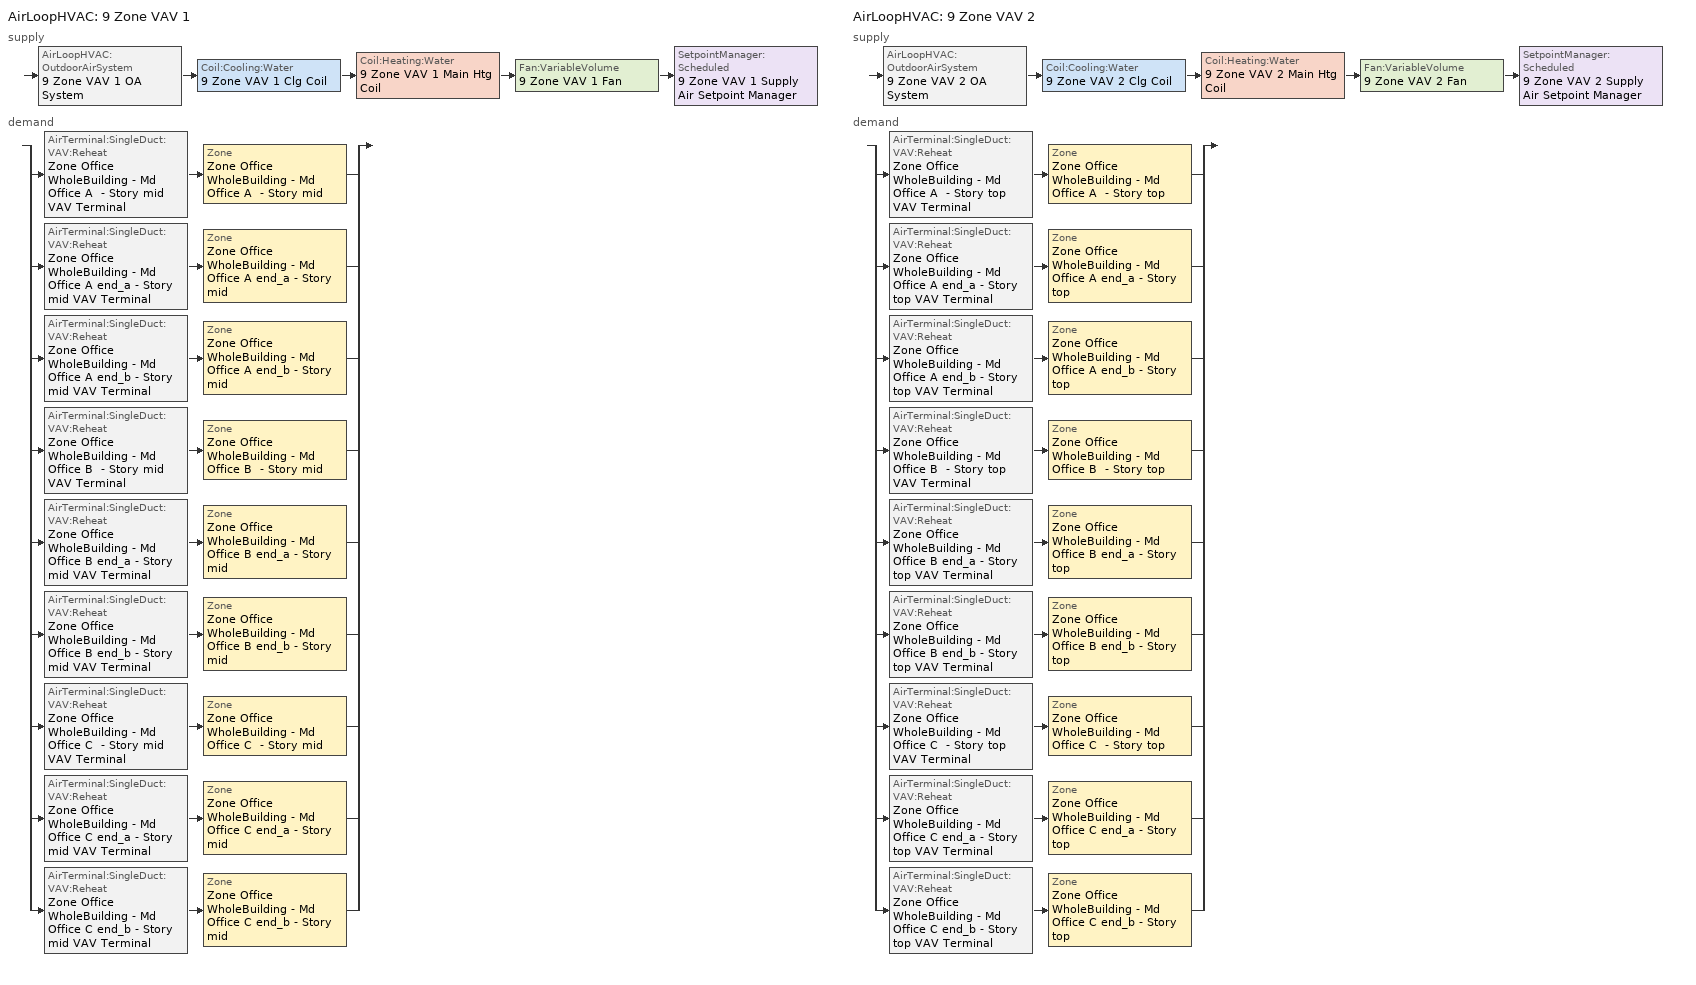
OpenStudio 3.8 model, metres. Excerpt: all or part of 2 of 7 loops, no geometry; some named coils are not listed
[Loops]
AirLoopHVAC '9 Zone VAV 1'
 supply: AirLoopHVAC:OutdoorAirSystem '9 Zone VAV 1 OA System' > Coil:Cooling:Water '9 Zone VAV 1 Clg Coil' > Coil:Heating:Water '9 Zone VAV 1 Main Htg Coil' > Fan:VariableVolume '9 Zone VAV 1 Fan' > SetpointManager:Scheduled '9 Zone VAV 1 Supply Air Setpoint Manager'
 demand: split
  | AirTerminal:SingleDuct:VAV:Reheat 'Zone Office WholeBuilding - Md Office A  - Story mid VAV Terminal' > Zone 'Zone Office WholeBuilding - Md Office A  - Story mid'
  | AirTerminal:SingleDuct:VAV:Reheat 'Zone Office WholeBuilding - Md Office A end_a - Story mid VAV Terminal' > Zone 'Zone Office WholeBuilding - Md Office A end_a - Story mid'
  | AirTerminal:SingleDuct:VAV:Reheat 'Zone Office WholeBuilding - Md Office A end_b - Story mid VAV Terminal' > Zone 'Zone Office WholeBuilding - Md Office A end_b - Story mid'
  | AirTerminal:SingleDuct:VAV:Reheat 'Zone Office WholeBuilding - Md Office B  - Story mid VAV Terminal' > Zone 'Zone Office WholeBuilding - Md Office B  - Story mid'
  | AirTerminal:SingleDuct:VAV:Reheat 'Zone Office WholeBuilding - Md Office B end_a - Story mid VAV Terminal' > Zone 'Zone Office WholeBuilding - Md Office B end_a - Story mid'
  | AirTerminal:SingleDuct:VAV:Reheat 'Zone Office WholeBuilding - Md Office B end_b - Story mid VAV Terminal' > Zone 'Zone Office WholeBuilding - Md Office B end_b - Story mid'
  | AirTerminal:SingleDuct:VAV:Reheat 'Zone Office WholeBuilding - Md Office C  - Story mid VAV Terminal' > Zone 'Zone Office WholeBuilding - Md Office C  - Story mid'
  | AirTerminal:SingleDuct:VAV:Reheat 'Zone Office WholeBuilding - Md Office C end_a - Story mid VAV Terminal' > Zone 'Zone Office WholeBuilding - Md Office C end_a - Story mid'
  | AirTerminal:SingleDuct:VAV:Reheat 'Zone Office WholeBuilding - Md Office C end_b - Story mid VAV Terminal' > Zone 'Zone Office WholeBuilding - Md Office C end_b - Story mid'
AirLoopHVAC '9 Zone VAV 2'
 supply: AirLoopHVAC:OutdoorAirSystem '9 Zone VAV 2 OA System' > Coil:Cooling:Water '9 Zone VAV 2 Clg Coil' > Coil:Heating:Water '9 Zone VAV 2 Main Htg Coil' > Fan:VariableVolume '9 Zone VAV 2 Fan' > SetpointManager:Scheduled '9 Zone VAV 2 Supply Air Setpoint Manager'
 demand: split
  | AirTerminal:SingleDuct:VAV:Reheat 'Zone Office WholeBuilding - Md Office A  - Story top VAV Terminal' > Zone 'Zone Office WholeBuilding - Md Office A  - Story top'
  | AirTerminal:SingleDuct:VAV:Reheat 'Zone Office WholeBuilding - Md Office A end_a - Story top VAV Terminal' > Zone 'Zone Office WholeBuilding - Md Office A end_a - Story top'
  | AirTerminal:SingleDuct:VAV:Reheat 'Zone Office WholeBuilding - Md Office A end_b - Story top VAV Terminal' > Zone 'Zone Office WholeBuilding - Md Office A end_b - Story top'
  | AirTerminal:SingleDuct:VAV:Reheat 'Zone Office WholeBuilding - Md Office B  - Story top VAV Terminal' > Zone 'Zone Office WholeBuilding - Md Office B  - Story top'
  | AirTerminal:SingleDuct:VAV:Reheat 'Zone Office WholeBuilding - Md Office B end_a - Story top VAV Terminal' > Zone 'Zone Office WholeBuilding - Md Office B end_a - Story top'
  | AirTerminal:SingleDuct:VAV:Reheat 'Zone Office WholeBuilding - Md Office B end_b - Story top VAV Terminal' > Zone 'Zone Office WholeBuilding - Md Office B end_b - Story top'
  | AirTerminal:SingleDuct:VAV:Reheat 'Zone Office WholeBuilding - Md Office C  - Story top VAV Terminal' > Zone 'Zone Office WholeBuilding - Md Office C  - Story top'
  | AirTerminal:SingleDuct:VAV:Reheat 'Zone Office WholeBuilding - Md Office C end_a - Story top VAV Terminal' > Zone 'Zone Office WholeBuilding - Md Office C end_a - Story top'
  | AirTerminal:SingleDuct:VAV:Reheat 'Zone Office WholeBuilding - Md Office C end_b - Story top VAV Terminal' > Zone 'Zone Office WholeBuilding - Md Office C end_b - Story top'
[Sizing:Zone] Zone Cooling Design Supply Air Temperature Input Method=SupplyAirTemperature; Zone Cooling Design Supply Air Temperature {C}=12.7778; Zone Cooling Design Supply Air Temperature Difference {deltaC}=11.11; Zone Heating Design Supply Air Temperature Input Method=SupplyAirTemperature; Zone Heating Design Supply Air Temperature {C}=40; Zone Heating Design Supply Air Temperature Difference {deltaC}=11.11; Zone Cooling Design Supply Air Humidity Ratio {kg-H2O/kg-air}=0.0085; Zone Heating Design Supply Air Humidity Ratio {kg-H2O/kg-air}=0.008; Cooling Design Air Flow Method=DesignDayWithLimit; Heating Design Air Flow Method=DesignDay; Account for Dedicated Outdoor Air System=No; Dedicated Outdoor Air System Control Strategy=NeutralSupplyAir; Dedicated Outdoor Air Low Setpoint Temperature for Design {C}=autosize; Dedicated Outdoor Air High Setpoint Temperature for Design {C}=autosize; Zone Load Sizing Method=Sensible Load Only No Latent Load; Zone Latent Cooling Design Supply Air Humidity Ratio Input Method=HumidityRatioDifference; Zone Cooling Design Supply Air Humidity Ratio Difference {kgWater/kgDryAir}=0.005; Zone Latent Heating Design Supply Air Humidity Ratio Input Method=HumidityRatioDifference; Zone Humidification Design Supply Air Humidity Ratio Difference {kgWater/kgDryAir}=0.005
Zone Office WholeBuilding - Md Office A end_a - Story mid; Zone Office WholeBuilding - Md Office B end_a - Story mid; Zone Office WholeBuilding - Md Office C end_a - Story mid; Zone Office WholeBuilding - Md Office A  - Story mid; Zone Office WholeBuilding - Md Office B  - Story mid; Zone Office WholeBuilding - Md Office C  - Story mid; Zone Office WholeBuilding - Md Office A end_b - Story mid; Zone Office WholeBuilding - Md Office B end_b - Story mid; Zone Office WholeBuilding - Md Office C end_b - Story mid; Zone Office WholeBuilding - Md Office A end_a - Story top; Zone Office WholeBuilding - Md Office B end_a - Story top; Zone Office WholeBuilding - Md Office C end_a - Story top; Zone Office WholeBuilding - Md Office A  - Story top; Zone Office WholeBuilding - Md Office B  - Story top; Zone Office WholeBuilding - Md Office C  - Story top; Zone Office WholeBuilding - Md Office A end_b - Story top; Zone Office WholeBuilding - Md Office B end_b - Story top; Zone Office WholeBuilding - Md Office C end_b - Story top
[Zone equipment]
Zone Office WholeBuilding - Md Office A end_a - Story mid: Zone Office WholeBuilding - Md Office A end_a - Story mid VAV Terminal
Zone Office WholeBuilding - Md Office B end_a - Story mid: Zone Office WholeBuilding - Md Office B end_a - Story mid VAV Terminal
Zone Office WholeBuilding - Md Office C end_a - Story mid: Zone Office WholeBuilding - Md Office C end_a - Story mid VAV Terminal
Zone Office WholeBuilding - Md Office A  - Story mid: Zone Office WholeBuilding - Md Office A  - Story mid VAV Terminal
Zone Office WholeBuilding - Md Office B  - Story mid: Zone Office WholeBuilding - Md Office B  - Story mid VAV Terminal
Zone Office WholeBuilding - Md Office C  - Story mid: Zone Office WholeBuilding - Md Office C  - Story mid VAV Terminal
Zone Office WholeBuilding - Md Office A end_b - Story mid: Zone Office WholeBuilding - Md Office A end_b - Story mid VAV Terminal
Zone Office WholeBuilding - Md Office B end_b - Story mid: Zone Office WholeBuilding - Md Office B end_b - Story mid VAV Terminal
Zone Office WholeBuilding - Md Office C end_b - Story mid: Zone Office WholeBuilding - Md Office C end_b - Story mid VAV Terminal
Zone Office WholeBuilding - Md Office A end_a - Story top: Zone Office WholeBuilding - Md Office A end_a - Story top VAV Terminal
Zone Office WholeBuilding - Md Office B end_a - Story top: Zone Office WholeBuilding - Md Office B end_a - Story top VAV Terminal
Zone Office WholeBuilding - Md Office C end_a - Story top: Zone Office WholeBuilding - Md Office C end_a - Story top VAV Terminal
Zone Office WholeBuilding - Md Office A  - Story top: Zone Office WholeBuilding - Md Office A  - Story top VAV Terminal
Zone Office WholeBuilding - Md Office B  - Story top: Zone Office WholeBuilding - Md Office B  - Story top VAV Terminal
Zone Office WholeBuilding - Md Office C  - Story top: Zone Office WholeBuilding - Md Office C  - Story top VAV Terminal
Zone Office WholeBuilding - Md Office A end_b - Story top: Zone Office WholeBuilding - Md Office A end_b - Story top VAV Terminal
Zone Office WholeBuilding - Md Office B end_b - Story top: Zone Office WholeBuilding - Md Office B end_b - Story top VAV Terminal
Zone Office WholeBuilding - Md Office C end_b - Story top: Zone Office WholeBuilding - Md Office C end_b - Story top VAV Terminal
[SetpointManager:Scheduled] Control Variable=Temperature; Schedule=Supply Air Temp - 55.0F
Name | Setpoint Node or NodeList
9 Zone VAV 1 Supply Air Setpoint Manager | 9 Zone VAV 1 Supply Outlet Node
9 Zone VAV 2 Supply Air Setpoint Manager | 9 Zone VAV 2 Supply Outlet Node
[AirLoopHVAC] Design Return Air Flow Fraction of Supply Air Flow=1
Name | Availability Schedule | Design Supply Air Flow Rate {m3/s}
9 Zone VAV 1 | 9 Zone VAV 1_constant_night_fan_schedule | 8.14711
9 Zone VAV 2 | 9 Zone VAV 2_constant_night_fan_schedule | 13.4661
[Sizing:System] Type of Load to Size On=Sensible; Central Heating Maximum System Air Flow Ratio=0.3; Preheat Design Temperature {C}=7.22222; Preheat Design Humidity Ratio {kg-H2O/kg-Air}=0.008; Precool Design Temperature {C}=12.7778; Precool Design Humidity Ratio {kg-H2O/kg-Air}=0.008; Central Cooling Design Supply Air Temperature {C}=12.7778; Central Heating Design Supply Air Temperature {C}=12.7778; Sizing Option=Coincident; 100% Outdoor Air in Cooling=No; 100% Outdoor Air in Heating=No; Central Cooling Design Supply Air Humidity Ratio {kg-H2O/kg-Air}=0.0085; Central Heating Design Supply Air Humidity Ratio {kg-H2O/kg-Air}=0.008; Cooling Design Air Flow Method=DesignDay; Heating Design Air Flow Method=DesignDay; System Outdoor Air Method=ZoneSum; Zone Maximum Outdoor Air Fraction=1; Cooling Supply Air Flow Rate Per Floor Area {m3/s-m2}=0.00996765; Cooling Fraction of Autosized Cooling Supply Air Flow Rate=1; Cooling Supply Air Flow Rate Per Unit Cooling Capacity {m3/s-W}=3.94755e-05; Heating Supply Air Flow Rate Per Floor Area {m3/s-m2}=0.00996765; Heating Fraction of Autosized Heating Supply Air Flow Rate=1; Heating Fraction of Autosized Cooling Supply Air Flow Rate=1; Heating Supply Air Flow Rate Per Unit Heating Capacity {m3/s-W}=3.15882e-05; Cooling Design Capacity Method=CoolingDesignCapacity; Cooling Design Capacity Per Floor Area {W/m2}=234.7; Fraction of Autosized Cooling Design Capacity=1; Heating Design Capacity Method=HeatingDesignCapacity; Heating Design Capacity Per Floor Area {W/m2}=157; Fraction of Autosized Heating Design Capacity=1; Central Cooling Capacity Control Method=OnOff; Occupant Diversity=1
Name | Design Outdoor Air Flow Rate {m3/s} | Cooling Design Capacity {W} | Heating Design Capacity {W}
9 Zone VAV 1 | 8.14711 | 125486 | 20366.37
9 Zone VAV 2 | 13.4661 | 195054 | 9188.16
[Fan:VariableVolume] Availability Schedule=Always On Discrete; Pressure Rise {Pa}=1389.92; Fan Power Minimum Flow Rate Input Method=Fraction; Fan Power Minimum Flow Fraction=0.25; Fan Power Minimum Air Flow Rate {m3/s}=0; Motor In Airstream Fraction=1; Fan Power Coefficient 1=0.04076; Fan Power Coefficient 2=0.0881; Fan Power Coefficient 3=-0.0729; Fan Power Coefficient 4=0.9437; Fan Power Coefficient 5=0
Name | Fan Total Efficiency | Maximum Flow Rate {m3/s} | Motor Efficiency
9 Zone VAV 1 Fan | 0.61165 | 8.14711 | 0.941
9 Zone VAV 2 Fan | 0.61425 | 13.4661 | 0.945
[Controller:OutdoorAir] Minimum Outdoor Air Flow Rate {m3/s}=0; Economizer Control Type=DifferentialEnthalpy; Economizer Control Action Type=ModulateFlow; Lockout Type=LockoutWithHeating; Minimum Limit Type=FixedMinimum; High Humidity Control=No; Heat Recovery Bypass Control Type=BypassWhenWithinEconomizerLimits; Economizer Operation Staging=InterlockedWithMechanicalCooling
Name | Maximum Outdoor Air Flow Rate {m3/s} | Minimum Outdoor Air Schedule | Controller Mechanical Ventilation
9 Zone VAV 1 OA Controller | 8.14711 | 9 Zone VAV 1_night_ventcycle_schedule | 9 Zone VAV 1 Vent Controller
9 Zone VAV 2 OA Controller | 13.4661 | 9 Zone VAV 2_night_ventcycle_schedule | 9 Zone VAV 2 Vent Controller
[Controller:MechanicalVentilation] Availability Schedule=Always On Discrete; System Outdoor Air Method=Standard62.1VentilationRateProcedureWithLimit
9 Zone VAV 1 Vent Controller; 9 Zone VAV 2 Vent Controller
[AirLoopHVAC:OutdoorAirSystem]
Name | Controller
9 Zone VAV 1 OA System | 9 Zone VAV 1 OA Controller
9 Zone VAV 2 OA System | 9 Zone VAV 2 OA Controller
[AirTerminal:SingleDuct:VAV:Reheat] Availability Schedule=Always On Discrete; Zone Minimum Air Flow Input Method=Constant; Constant Minimum Air Flow Fraction=0.3; Minimum Hot Water or Steam Flow Rate {m3/s}=0; Convergence Tolerance=0.001; Damper Heating Action=ReverseWithLimits; Maximum Flow Fraction During Reheat=0.5; Maximum Reheat Air Temperature {C}=40; Control For Outdoor Air=No
Name | Maximum Air Flow Rate {m3/s} | Fixed Minimum Air Flow Rate {m3/s} | Reheat Coil | Maximum Hot Water or Steam Flow Rate {m3/s} | Maximum Flow per Zone Floor Area During Reheat {m3/s-m2}
Zone Office WholeBuilding - Md Office A  - Story mid VAV Terminal | 1.35584 | 0.406752 | Zone Office WholeBuilding - Md Office A  - Story mid Reheat Coil | 0.00021568 | 0.00339702
Zone Office WholeBuilding - Md Office A end_a - Story mid VAV Terminal | 0.214296 | 0.0642889 | Zone Office WholeBuilding - Md Office A end_a - Story mid Reheat Coil | 4.20623e-05 | 0.00512593
Zone Office WholeBuilding - Md Office A end_b - Story mid VAV Terminal | 0.199837 | 0.0599512 | Zone Office WholeBuilding - Md Office A end_b - Story mid Reheat Coil | 4.14045e-05 | 0.00478007
Zone Office WholeBuilding - Md Office B  - Story mid VAV Terminal | 3.91901 | 1.1757 | Zone Office WholeBuilding - Md Office B  - Story mid Reheat Coil | 0.000254238 | 0.00102849
Zone Office WholeBuilding - Md Office B end_a - Story mid VAV Terminal | 1.14304 | 0.342913 | Zone Office WholeBuilding - Md Office B end_a - Story mid Reheat Coil | 0.000205275 | 0.00286387
Zone Office WholeBuilding - Md Office B end_b - Story mid VAV Terminal | 1.21207 | 0.363621 | Zone Office WholeBuilding - Md Office B end_b - Story mid Reheat Coil | 0.000209134 | 0.00303681
Zone Office WholeBuilding - Md Office C  - Story mid VAV Terminal | 0.9537 | 0.28611 | Zone Office WholeBuilding - Md Office C  - Story mid Reheat Coil | 0.000196501 | 0.00238947
Zone Office WholeBuilding - Md Office C end_a - Story mid VAV Terminal | 0.161911 | 0.0485733 | Zone Office WholeBuilding - Md Office C end_a - Story mid Reheat Coil | 4.07813e-05 | 0.00387288
Zone Office WholeBuilding - Md Office C end_b - Story mid VAV Terminal | 0.176934 | 0.0530803 | Zone Office WholeBuilding - Md Office C end_b - Story mid Reheat Coil | 4.08446e-05 | 0.00423223
Zone Office WholeBuilding - Md Office A  - Story top VAV Terminal | 1.78169 | 0.534508 | Zone Office WholeBuilding - Md Office A  - Story top Reheat Coil | 0.000338603 | 0.00446399
Zone Office WholeBuilding - Md Office A end_a - Story top VAV Terminal | 0.263005 | 0.0789014 | Zone Office WholeBuilding - Md Office A end_a - Story top Reheat Coil | 5.56782e-05 | 0.00629102
Zone Office WholeBuilding - Md Office A end_b - Story top VAV Terminal | 0.25086 | 0.075258 | Zone Office WholeBuilding - Md Office A end_b - Story top Reheat Coil | 5.52387e-05 | 0.00600052
Zone Office WholeBuilding - Md Office B  - Story top VAV Terminal | 7.22735 | 2.1682 | Zone Office WholeBuilding - Md Office B  - Story top Reheat Coil | 0.00130311 | 0.00189671
Zone Office WholeBuilding - Md Office B end_a - Story top VAV Terminal | 1.51216 | 0.453647 | Zone Office WholeBuilding - Md Office B end_a - Story top Reheat Coil | 0.00032543 | 0.00378868
Zone Office WholeBuilding - Md Office B end_b - Story top VAV Terminal | 1.63409 | 0.490228 | Zone Office WholeBuilding - Md Office B end_b - Story top Reheat Coil | 0.00033167 | 0.00409419
Zone Office WholeBuilding - Md Office C  - Story top VAV Terminal | 1.29568 | 0.388704 | Zone Office WholeBuilding - Md Office C  - Story top Reheat Coil | 0.000324588 | 0.0032463
Zone Office WholeBuilding - Md Office C end_a - Story top VAV Terminal | 0.20294 | 0.060882 | Zone Office WholeBuilding - Md Office C end_a - Story top Reheat Coil | 5.52387e-05 | 0.00485429
Zone Office WholeBuilding - Md Office C end_b - Story top VAV Terminal | 0.227126 | 0.0681379 | Zone Office WholeBuilding - Md Office C end_b - Story top Reheat Coil | 5.52755e-05 | 0.00543281
[Schedule:Ruleset]
Supply Air Temp - 55.0F: Default Day Schedule=Supply Air Temp - 55.0F Default
[Schedule:Day]
Supply Air Temp - 55.0F Default; Supply Air Temp - 55.0F Default 1; Supply Air Temp - 55.0F Default 2: 24, 0, 12.7778
[Schedule:Rule] Schedule Ruleset=Supply Air Temp - 55.0F; Date Specification Type=DateRange; Start Month=1; End Month=12
Name | Rule Order | Day Schedule | Apply Saturday | Start Day | End Day | Apply Sunday
Schedule Rule 8 | 1 | Supply Air Temp - 55.0F Default 1 | Yes | 6 | 29
Schedule Rule 29 | 0 | Supply Air Temp - 55.0F Default 2 |  | 7 | 30 | Yes
[Schedule:Constant] Value=1
Always On Discrete; 9 Zone VAV 1_night_ventcycle_schedule; 9 Zone VAV 1_constant_night_fan_schedule; 9 Zone VAV 2_night_ventcycle_schedule; 9 Zone VAV 2_constant_night_fan_schedule
